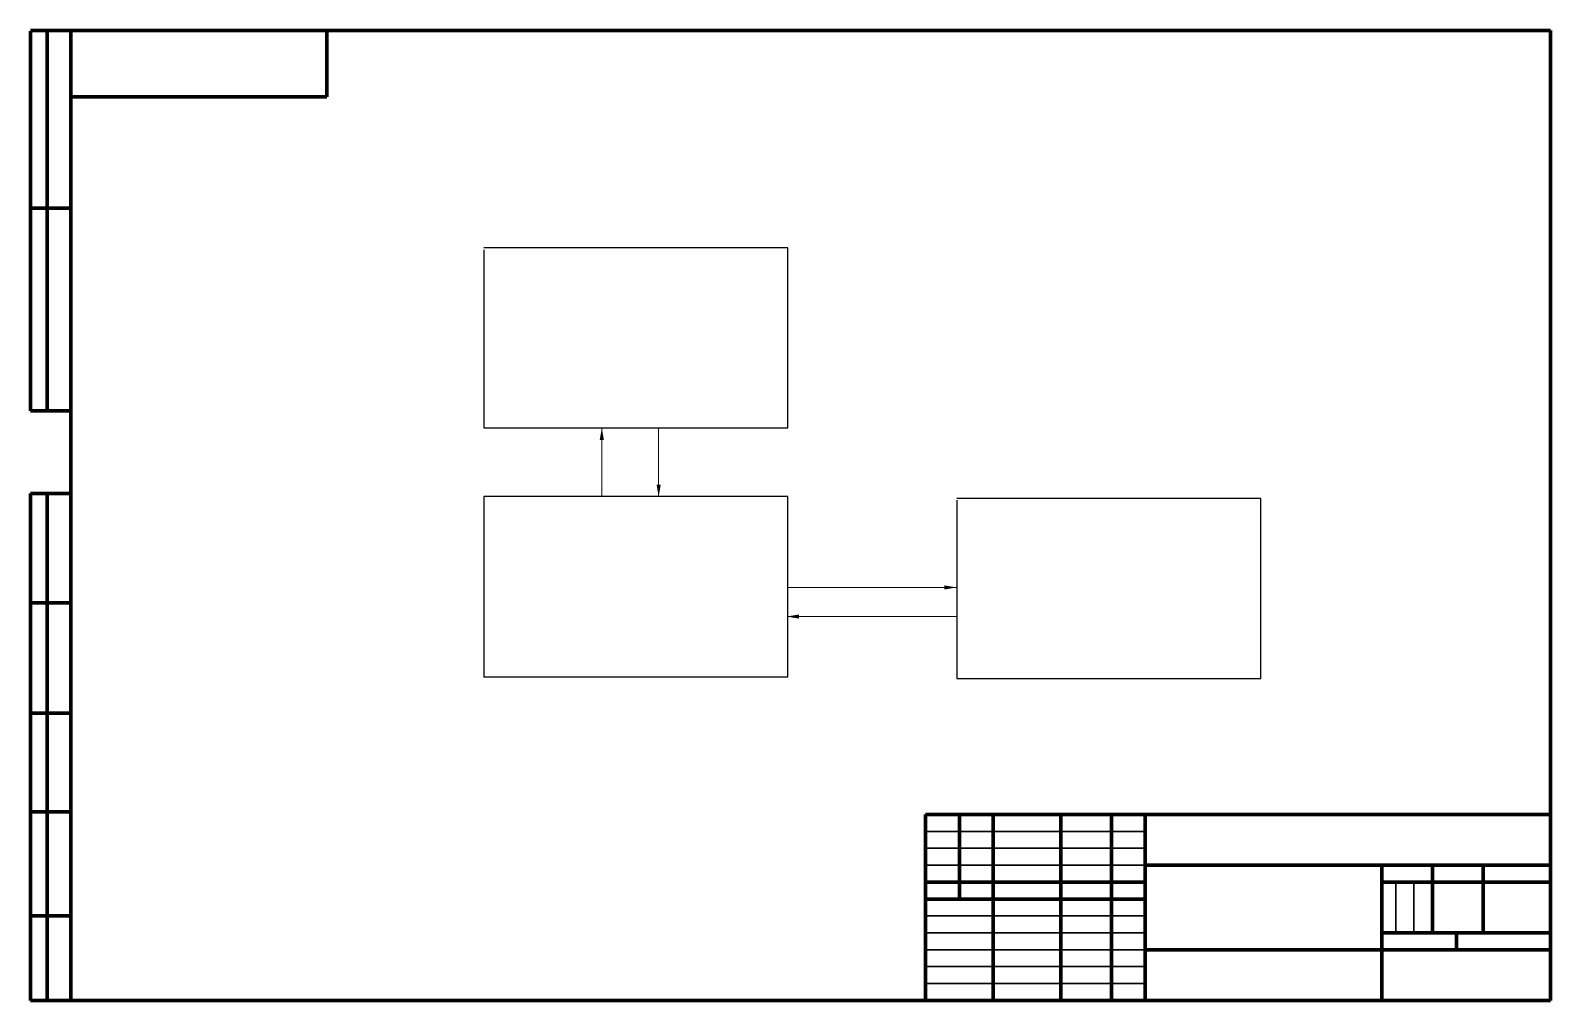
# Model space of a CAD drawing. Header units: millimetres. Extents: x 0 to 246, y -195 to 6931.
# Drawn here: x 1.9 to 9.5, y 2.43 to 7.28 of the extents above; entities outside this region: 64.
import ezdxf

# ---------------------------------------------------------------- set-up
doc = ezdxf.new("R2010")
doc.units = ezdxf.units.MM
doc.linetypes.add('ACAD_ISO04W100', pattern=[30, 24, -3, 0, -3])
doc.layers.add('Images', color=250, linetype='Continuous', lineweight=100)
doc.layers.add('Text', color=250, linetype='Continuous', lineweight=100)
doc.styles.get("Standard").update_dxf_attribs({"font": 'arial.ttf'})

msp = doc.modelspace()

# ---------------------------------------------------------------- hatches: boundary and pattern name
at = {"linetype": 'ACAD_ISO04W100', "true_color": 0x000000}
for points in [[(4.754, 5.2971), (4.7437, 5.235), (4.7644, 5.235)], [(5.0384, 4.9505), (5.0487, 5.0126), (5.028, 5.0126)], [(6.5283, 4.4984), (6.4662, 4.5088), (6.4662, 4.4881)], [(5.6786, 4.3531), (5.7407, 4.3427), (5.7407, 4.3634)]]:
    msp.add_hatch(color=18, dxfattribs=at).paths.add_polyline_path(points)

# ---------------------------------------------------------------- linework, layer by layer
at = {"linetype": 'ACAD_ISO04W100'}
for p, q in [((2.1001, 7.282), (2.1001, 6.9504)), ((1.8975, 4.9682), (2.1001, 4.9682)), ((4.1648, 4.9522), (4.1648, 4.943))]:
    msp.add_line(p, q, dxfattribs=at)
at = {"linetype": 'Continuous', "lineweight": 100}
for p, q in [((3.3792, 6.9504), (3.3792, 7.282)), ((3.3792, 6.9504), (2.1001, 6.9504)), ((1.8975, 3.8704), (1.8975, 4.9682)), ((2.1001, 4.9682), (1.8975, 4.9682)), ((1.9819, 3.8704), (1.9819, 4.9682)), ((2.1001, 3.8704), (1.8975, 3.8704))]:
    msp.add_line(p, q, dxfattribs=at)
at = {"lineweight": 100}
for p, q in [((8.7712, 7.282), (9.4973, 7.282)), ((2.1001, 3.8704), (2.1001, 3.3776)), ((2.1001, 3.3776), (1.8975, 3.3776)), ((8.7712, 2.4349), (9.4973, 2.4349))]:
    msp.add_line(p, q, dxfattribs=at)
at = {"linetype": 'ByBlock'}
for p, q in [((5.6834, 6.195), (4.1648, 6.195)), ((4.1648, 6.1858), (4.1648, 5.2954)), ((5.6834, 5.2954), (5.6834, 6.195)), ((4.1648, 5.2954), (5.6834, 5.2954)), ((5.6834, 4.9522), (4.1648, 4.9522)), ((4.1648, 4.943), (4.1648, 4.0526)), ((5.6834, 4.0526), (5.6834, 4.9522)), ((8.0482, 4.9437), (6.5296, 4.9437)), ((8.0482, 4.0442), (8.0482, 4.9437)), ((6.5296, 4.9345), (6.5296, 4.0442)), ((4.1648, 4.0526), (5.6834, 4.0526)), ((6.5296, 4.0442), (8.0482, 4.0442))]:
    msp.add_line(p, q, dxfattribs=at)
at = {"linetype": 'ByBlock', "lineweight": 20}
for p, q in [((4.7544, 4.9522), (4.7544, 5.2954)), ((5.0381, 5.2954), (5.0381, 4.9522)), ((6.0866, 4.4981), (5.6834, 4.4981)), ((6.0866, 4.4981), (6.5266, 4.4981)), ((6.5296, 4.3534), (5.6803, 4.3534)), ((6.0866, 4.3534), (5.6834, 4.3534))]:
    msp.add_line(p, q, dxfattribs=at)
at = {"layer": 'Images', "linetype": 'ACAD_ISO04W100'}
for p, q in [((0, 6931.0592), (0, 6926.8065)), ((2.1001, 5.3806), (1.8975, 5.3806)), ((2.1001, 4.9682), (2.1001, 5.3806))]:
    msp.add_line(p, q, dxfattribs=at)
at = {"layer": 'Images', "linetype": 'ACAD_ISO04W100', "lineweight": 100}
for p, q in [((2.1001, 7.282), (1.8975, 7.282)), ((2.1001, 3.8704), (2.1001, 4.559))]:
    msp.add_line(p, q, dxfattribs=at)
at = {"layer": 'Images', "linetype": 'Continuous', "lineweight": 100}
for p, q in [((1.8975, 5.3806), (1.8975, 7.279)), ((1.9819, 5.3806), (1.9819, 7.282)), ((2.1001, 4.9682), (2.1001, 7.282)), ((2.1001, 7.282), (8.7712, 7.282)), ((9.4973, 7.282), (9.4973, 2.4349)), ((2.1001, 6.394), (1.8975, 6.394)), ((2.1001, 5.3806), (1.8975, 5.3806)), ((2.1001, 2.4349), (2.1001, 4.9682)), ((2.1001, 4.421), (1.8975, 4.421)), ((1.8975, 3.8704), (1.8975, 2.4349)), ((1.9819, 3.8704), (1.9819, 2.4349)), ((7.4707, 3.3638), (6.3729, 3.3638)), ((6.3729, 3.3638), (6.3729, 2.4349)), ((6.5418, 3.3638), (6.5418, 2.9415)), ((6.7107, 3.3638), (6.7107, 2.4349)), ((7.0485, 3.3638), (7.0485, 2.4349)), ((7.3018, 3.3638), (7.3018, 2.4349)), ((7.4707, 2.4349), (7.4707, 3.3638)), ((7.4707, 3.3638), (9.4973, 3.3638)), ((9.4973, 3.3638), (9.4973, 3.1949)), ((7.4707, 3.2793), (7.4707, 3.1949)), ((6.3729, 3.1949), (6.3729, 3.1104)), ((7.4707, 3.1949), (7.4707, 2.9415)), ((7.4707, 3.1104), (7.4707, 3.026)), ((7.4707, 3.1104), (9.4973, 3.1104)), ((8.6529, 2.6882), (8.6529, 3.1104)), ((8.6529, 3.1104), (8.6529, 3.1069)), ((8.6529, 3.1069), (8.6529, 3.1034)), ((8.9062, 2.9415), (8.9062, 3.1104)), ((9.1596, 3.026), (9.1596, 3.1104)), ((7.4707, 3.026), (6.3729, 3.026)), ((6.3729, 3.026), (6.3729, 2.9415)), ((8.6529, 3.026), (9.4973, 3.026)), ((8.6529, 3.026), (8.7243, 3.026)), ((9.1596, 2.7727), (9.1596, 3.026)), ((6.3729, 2.9415), (7.4707, 2.9415)), ((7.4707, 2.9415), (7.4707, 2.8571)), ((8.6529, 2.4349), (8.6529, 2.9204)), ((8.9062, 2.9415), (8.9062, 2.7727)), ((9.4973, 2.9415), (9.4973, 2.6882)), ((1.8975, 2.8571), (2.1001, 2.8571)), ((6.3729, 2.8571), (6.3729, 2.7727)), ((7.4707, 2.7727), (7.4707, 2.6882)), ((8.6529, 2.7727), (9.4973, 2.7727)), ((8.7243, 2.7727), (8.813, 2.7727)), ((9.0266, 2.6882), (9.0266, 2.7727)), ((6.3729, 2.6882), (6.3729, 2.6038)), ((9.4973, 2.6882), (7.4707, 2.6882)), ((9.4973, 2.6882), (8.6529, 2.6882)), ((8.6529, 2.6882), (9.0266, 2.6882)), ((7.4707, 2.6038), (7.4707, 2.5193)), ((1.8974, 2.4341), (3.9241, 2.4341)), ((8.7712, 2.4349), (2.1001, 2.4349))]:
    msp.add_line(p, q, dxfattribs=at)
at = {"layer": 'Images', "linetype": 'Continuous', "lineweight": 30}
for p, q in [((6.3729, 3.2793), (7.4707, 3.2793)), ((7.4707, 3.1949), (6.3729, 3.1949)), ((6.3729, 3.1104), (7.4707, 3.1104)), ((8.7243, 3.026), (8.7243, 2.7727)), ((8.813, 2.7727), (8.813, 3.026)), ((7.4707, 2.8571), (6.3729, 2.8571)), ((6.3729, 2.7727), (7.4707, 2.7727)), ((7.4707, 2.6882), (6.3729, 2.6882)), ((6.3729, 2.6038), (7.4707, 2.6038)), ((7.4707, 2.5193), (6.3729, 2.5193))]:
    msp.add_line(p, q, dxfattribs=at)

# ---------------------------------------------------------------- texts
at = {"layer": 'Text', "color": 0, "linetype": 'Continuous', "char_height": 6.333333, "attachment_point": 4}
for insert in [(40.466, -194.6694), (44.1327, -194.6694), (47.9105, -194.6694), (49.6883, -194.6694), (53.466, -194.6694), (57.1327, -194.6694), (59.0216, -194.6694), (62.6883, -194.6694), (66.466, -194.6694), (70.1327, -194.6694), (73.9105, -194.6694), (75.6883, -194.6694), (79.466, -194.6694), (83.1327, -194.6694), (85.0216, -194.6694), (88.6883, -194.6694), (92.466, -194.6694), (94.2438, -194.6694), (96.1327, -194.6694), (101.0216, -194.6694), (102.7994, -194.6694), (104.6883, -194.6694), (109.466, -194.6694), (112.9105, -194.6694), (116.5772, -194.6694), (118.7994, -194.6694), (122.1327, -194.6694), (124.0216, -194.6694), (128.466, -194.6694), (132.1327, -194.6694), (135.9105, -194.6694), (139.5772, -194.6694), (141.9105, -194.6694), (146.2438, -194.6694), (151.1327, -194.6694), (153.0216, -194.6694), (157.7994, -194.6694), (161.5772, -194.6694), (164.9105, -194.6694), (168.2438, -194.6694), (170.1327, -194.6694), (173.7994, -194.6694), (177.5772, -194.6694), (179.3549, -194.6694), (183.3549, -194.6694), (187.5772, -194.6694), (192.3549, -194.6694), (197.2438, -194.6694), (199.0216, -194.6694), (203.9105, -194.6694), (208.3549, -194.6694), (212.466, -194.6694), (214.2438, -194.6694), (218.6883, -194.6694), (223.9105, -194.6694), (228.3549, -194.6694), (230.1327, -194.6694), (232.466, -194.6694), (236.1327, -194.6694), (238.3549, -194.6694), (240.2438, -194.6694), (243.9105, -194.6694), (246.1327, -194.6694)]:
    msp.add_mtext('{\\fArimo Regular|b0|i0|c1|p15;}', dxfattribs=dict(at, insert=insert))

doc.saveas('drawing.dxf')
